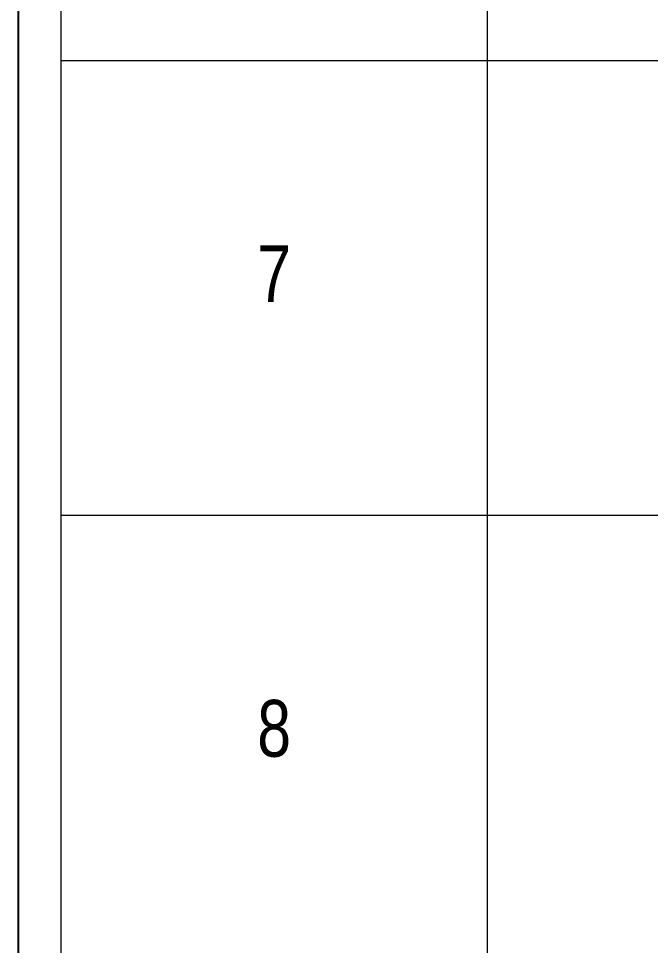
# Model space of a CAD drawing. Header units: millimetres. Extents: x 21129 to 2803301, y -510327 to 166837.
# Drawn here: x 238448 to 240673, y -189906 to -186643 of the extents above; entities that cross this region are included whole.
import ezdxf
from ezdxf.enums import TextEntityAlignment as Align

# ---------------------------------------------------------------- set-up
doc = ezdxf.new("R2010")
doc.units = ezdxf.units.MM
doc.layers.add('....03_TNT_A_THIN', color=251, linetype='Continuous', lineweight=13, transparency=0.5)
doc.layers.add('....10_TNT_A_COTE', color=14, linetype='Continuous')
doc.layers.add('....20_TNT_N_TEXT', color=9, linetype='Continuous')
doc.styles.add('.TNT_A_TXT_3_NOTE', font='uromans.shx', dxfattribs={"width": 0.8})

msp = doc.modelspace()

# ---------------------------------------------------------------- linework, layer by layer
at = {"layer": '....03_TNT_A_THIN'}
for p, q in [((240097.6, -177191.4), (240097.6, -210791.4)), ((238597.6, -186791.4), (256097.6, -186791.4)), ((238597.6, -188391.4), (256097.6, -188391.4))]:
    msp.add_line(p, q, dxfattribs=at)
msp.add_lwpolyline([(238597.6, -174591.4), (256097.6, -174591.4), (256097.6, -210791.4), (238597.6, -210791.4)], close=True, dxfattribs=at)
at = {"layer": '....10_TNT_A_COTE'}
msp.add_lwpolyline([(238447.6, -174441.4), (256247.6, -174441.4), (256247.6, -210941.4), (238447.6, -210941.4)], close=True, dxfattribs=at)

# ---------------------------------------------------------------- texts
at = {"layer": '....20_TNT_N_TEXT', "style": '.TNT_A_TXT_3_NOTE', "width": 0.8}
for s, p in [('7', (239347.6, -187541.4)), ('8', (239347.6, -189141.4))]:
    msp.add_text(s, height=200, dxfattribs=at).set_placement(p, align=Align.MIDDLE)

doc.saveas('drawing.dxf')
